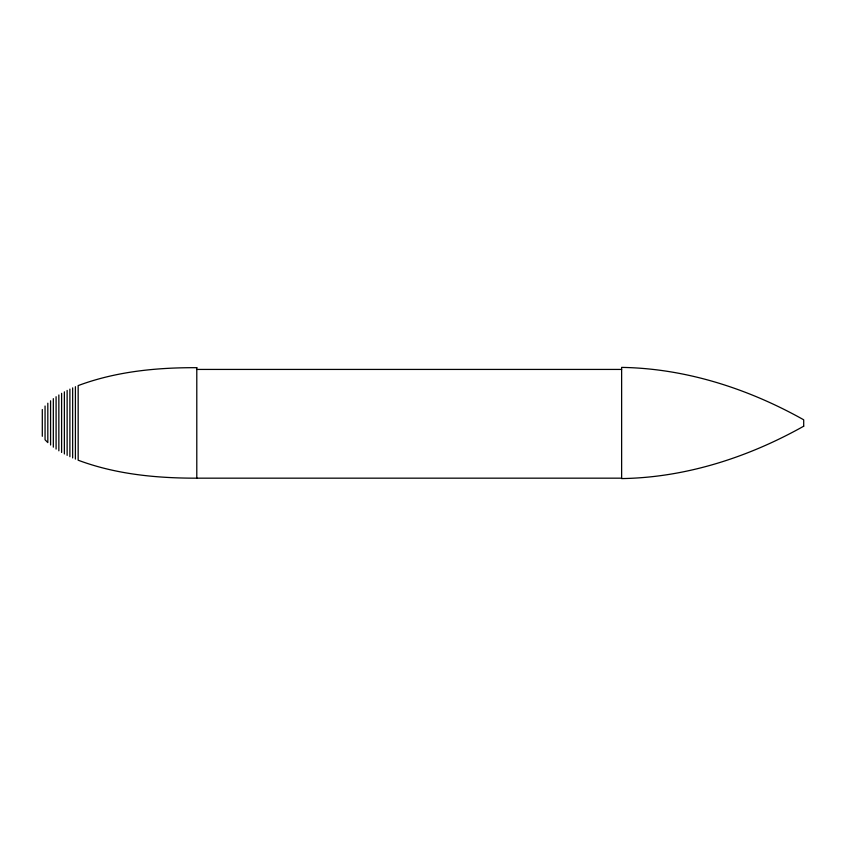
<?xml version="1.0" encoding="UTF-8"?>
<svg xmlns="http://www.w3.org/2000/svg" width="846" height="846" viewBox="0 0 846 846"><rect width="100%" height="100%" fill="white"/><g stroke="black" fill="none" stroke-linecap="round" stroke-linejoin="round"><path stroke-width="1.27" d="M196.79 369.427L621.63 369.427M196.79 367.693C156.721 367.481 115.923 371.489 78.16 385.596L78.16 460.203C115.923 474.352 156.711 478.233 196.79 478.17L621.63 478.17M196.79 367.629L196.79 478.17M75.4 386.696L75.4 459.103M72.65 387.87L72.65 457.929M69.89 389.107L69.89 456.692M67.13 390.429L67.13 455.37M64.37 391.835L64.37 453.964M61.61 393.337L61.61 452.462M58.85 394.966L58.85 450.833M56.09 396.721L56.09 449.078M53.33 398.646L53.33 447.153M50.58 400.782L50.58 445.017M47.82 403.204L47.82 442.595L45.06 439.772L45.06 406.027M42.3 409.506L42.3 436.293M803.7 426.204C748.192 457.348 685.62 477.62 621.63 478.582L621.63 367.397C685.62 368.401 748.192 388.642 803.7 419.796L803.7 426.204"/></g></svg>
